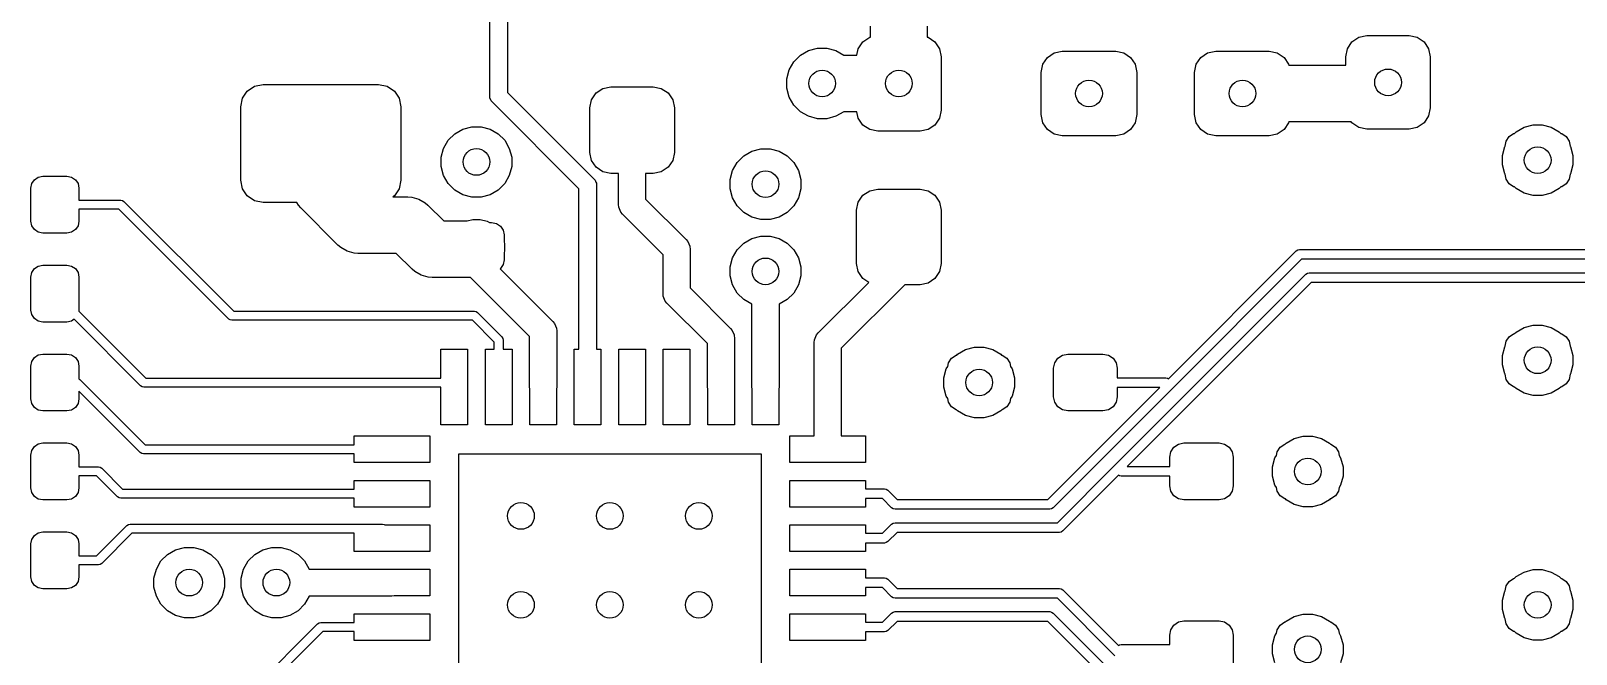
# Model space of a CAD drawing. Extents: x 0.98 to 8.13, y -3.46 to -0.83.
# Drawn here: x 6.063 to 6.747, y -2 to -1.724 of the extents above; entities that cross this region are included whole.
import ezdxf

# ---------------------------------------------------------------- set-up
doc = ezdxf.new("R2010")
doc.units = 0
doc.header["$MEASUREMENT"] = 0
doc.layers.add('BLACK', color=7, linetype='CONTINUOUS')

msp = doc.modelspace()

# ---------------------------------------------------------------- linework, layer by layer
at = {"layer": 'BLACK', "linetype": 'CONTINUOUS'}
for p, q in [((6.26575, -1.75311), (6.26575, -1.53009)), ((6.27362, -1.53009), (6.27362, -1.75148)), ((6.43435, -1.727), (6.43435, -1.72217)), ((6.45935, -1.72217), (6.45935, -1.727)), ((6.42886, -1.73215), (6.43089, -1.72912)), ((6.43089, -1.72912), (6.43392, -1.72709)), ((6.43392, -1.72709), (6.43435, -1.727)), ((6.45935, -1.727), (6.45978, -1.72709)), ((6.45978, -1.72709), (6.46281, -1.72912)), ((6.46281, -1.72912), (6.46484, -1.73215)), ((6.6454, -1.73215), (6.64742, -1.72912)), ((6.64742, -1.72912), (6.65046, -1.72709)), ((6.65046, -1.72709), (6.65404, -1.72638)), ((6.65404, -1.72638), (6.67274, -1.72638)), ((6.67274, -1.72638), (6.67631, -1.72709)), ((6.67631, -1.72709), (6.67935, -1.72912)), ((6.67935, -1.72912), (6.68137, -1.73215)), ((6.4004, -1.73795), (6.40331, -1.73505)), ((6.40331, -1.73505), (6.40687, -1.73299)), ((6.40687, -1.73299), (6.41084, -1.73193)), ((6.41084, -1.73193), (6.41495, -1.73193)), ((6.41495, -1.73193), (6.41892, -1.73299)), ((6.41892, -1.73299), (6.42247, -1.73504)), ((6.42247, -1.73504), (6.42829, -1.73504)), ((6.42829, -1.73504), (6.42886, -1.73215)), ((6.46484, -1.73215), (6.46555, -1.73573)), ((6.46555, -1.73573), (6.46555, -1.75935)), ((6.51055, -1.73904), (6.51258, -1.73601)), ((6.51258, -1.73601), (6.51561, -1.73398)), ((6.51561, -1.73398), (6.51919, -1.73327)), ((6.51919, -1.73327), (6.54281, -1.73327)), ((6.54281, -1.73327), (6.54639, -1.73398)), ((6.54639, -1.73398), (6.54943, -1.73601)), ((6.54943, -1.73601), (6.55145, -1.73904)), ((6.57847, -1.73904), (6.58049, -1.73601)), ((6.58049, -1.73601), (6.58353, -1.73398)), ((6.58353, -1.73398), (6.58711, -1.73327)), ((6.58711, -1.73327), (6.61073, -1.73327)), ((6.61073, -1.73327), (6.61431, -1.73398)), ((6.61431, -1.73398), (6.61734, -1.73601)), ((6.61734, -1.73601), (6.61937, -1.73904)), ((6.64469, -1.73573), (6.6454, -1.73215)), ((6.64469, -1.73947), (6.64469, -1.73573)), ((6.68137, -1.73215), (6.68209, -1.73573)), ((6.68209, -1.73573), (6.68209, -1.75837)), ((6.39728, -1.74548), (6.39834, -1.74151)), ((6.39834, -1.74151), (6.4004, -1.73795)), ((6.50984, -1.74262), (6.51055, -1.73904)), ((6.50984, -1.76132), (6.50984, -1.74262)), ((6.55145, -1.73904), (6.55217, -1.74262)), ((6.55217, -1.74262), (6.55217, -1.76132)), ((6.57776, -1.74262), (6.57847, -1.73904)), ((6.57776, -1.76132), (6.57776, -1.74262)), ((6.61937, -1.73904), (6.61945, -1.73947)), ((6.61945, -1.73947), (6.64469, -1.73947)), ((6.15626, -1.75411), (6.15839, -1.75091)), ((6.15839, -1.75091), (6.16159, -1.74878)), ((6.16159, -1.74878), (6.16535, -1.74803)), ((6.16535, -1.74803), (6.21654, -1.74803)), ((6.21654, -1.74803), (6.2203, -1.74878)), ((6.2203, -1.74878), (6.2235, -1.75091)), ((6.2235, -1.75091), (6.22563, -1.75411)), ((6.31278, -1.75175), (6.31581, -1.74973)), ((6.31581, -1.74973), (6.31939, -1.74902)), ((6.31939, -1.74902), (6.33809, -1.74902)), ((6.33809, -1.74902), (6.34167, -1.74973)), ((6.34167, -1.74973), (6.3447, -1.75175)), ((6.39728, -1.74959), (6.39728, -1.74548)), ((6.39834, -1.75357), (6.39728, -1.74959)), ((6.15551, -1.75787), (6.15626, -1.75411)), ((6.15551, -1.79035), (6.15551, -1.75787)), ((6.22563, -1.75411), (6.22638, -1.75787)), ((6.22638, -1.75787), (6.22638, -1.79035)), ((6.26582, -1.75388), (6.26575, -1.75311)), ((6.26641, -1.7553), (6.26582, -1.75388)), ((6.2669, -1.75589), (6.26641, -1.7553)), ((6.30512, -1.79411), (6.2669, -1.75589)), ((6.27362, -1.75148), (6.31184, -1.7897)), ((6.31004, -1.75837), (6.31075, -1.75479)), ((6.31075, -1.75479), (6.31278, -1.75175)), ((6.3447, -1.75175), (6.34673, -1.75479)), ((6.34673, -1.75479), (6.34744, -1.75837)), ((6.4004, -1.75713), (6.39834, -1.75357)), ((6.40331, -1.76003), (6.4004, -1.75713)), ((6.31004, -1.77805), (6.31004, -1.75837)), ((6.34744, -1.75837), (6.34744, -1.77805)), ((6.40687, -1.76209), (6.40331, -1.76003)), ((6.41084, -1.76315), (6.40687, -1.76209)), ((6.41495, -1.76315), (6.41084, -1.76315)), ((6.41892, -1.76209), (6.41495, -1.76315)), ((6.42247, -1.76004), (6.41892, -1.76209)), ((6.42829, -1.76004), (6.42247, -1.76004)), ((6.42886, -1.76293), (6.42829, -1.76004)), ((6.43089, -1.76596), (6.42886, -1.76293)), ((6.46484, -1.76293), (6.46281, -1.76596)), ((6.46555, -1.75935), (6.46484, -1.76293)), ((6.51055, -1.7649), (6.50984, -1.76132)), ((6.55217, -1.76132), (6.55145, -1.7649)), ((6.57847, -1.7649), (6.57776, -1.76132)), ((6.61945, -1.76447), (6.61937, -1.7649)), ((6.64708, -1.76447), (6.61945, -1.76447)), ((6.64742, -1.76498), (6.64708, -1.76447)), ((6.68137, -1.76194), (6.67935, -1.76498)), ((6.68209, -1.75837), (6.68137, -1.76194)), ((6.24735, -1.7727), (6.25026, -1.76979)), ((6.25026, -1.76979), (6.25382, -1.76773)), ((6.25382, -1.76773), (6.25779, -1.76667)), ((6.25779, -1.76667), (6.2619, -1.76667)), ((6.2619, -1.76667), (6.26587, -1.76773)), ((6.26587, -1.76773), (6.26943, -1.76979)), ((6.26943, -1.76979), (6.27234, -1.7727)), ((6.43392, -1.76799), (6.43089, -1.76596)), ((6.4375, -1.7687), (6.43392, -1.76799)), ((6.4562, -1.7687), (6.4375, -1.7687)), ((6.45978, -1.76799), (6.4562, -1.7687)), ((6.46281, -1.76596), (6.45978, -1.76799)), ((6.51258, -1.76793), (6.51055, -1.7649)), ((6.51561, -1.76996), (6.51258, -1.76793)), ((6.51919, -1.77067), (6.51561, -1.76996)), ((6.54281, -1.77067), (6.51919, -1.77067)), ((6.54639, -1.76996), (6.54281, -1.77067)), ((6.54943, -1.76793), (6.54639, -1.76996)), ((6.55145, -1.7649), (6.54943, -1.76793)), ((6.58049, -1.76793), (6.57847, -1.7649)), ((6.58353, -1.76996), (6.58049, -1.76793)), ((6.58711, -1.77067), (6.58353, -1.76996)), ((6.61073, -1.77067), (6.58711, -1.77067)), ((6.61431, -1.76996), (6.61073, -1.77067)), ((6.61734, -1.76793), (6.61431, -1.76996)), ((6.61937, -1.7649), (6.61734, -1.76793)), ((6.65046, -1.767), (6.64742, -1.76498)), ((6.65404, -1.76772), (6.65046, -1.767)), ((6.67274, -1.76772), (6.65404, -1.76772)), ((6.67631, -1.767), (6.67274, -1.76772)), ((6.67935, -1.76498), (6.67631, -1.767)), ((6.71562, -1.77306), (6.71694, -1.77108)), ((6.71694, -1.77108), (6.71892, -1.76976)), ((6.71892, -1.76976), (6.71938, -1.76967)), ((6.71938, -1.76967), (6.72004, -1.769)), ((6.72004, -1.769), (6.7236, -1.76695)), ((6.7236, -1.76695), (6.72757, -1.76588)), ((6.72757, -1.76588), (6.73168, -1.76588)), ((6.73168, -1.76588), (6.73565, -1.76695)), ((6.73565, -1.76695), (6.73921, -1.769)), ((6.73921, -1.769), (6.73988, -1.76967)), ((6.73988, -1.76967), (6.74033, -1.76976)), ((6.74033, -1.76976), (6.74231, -1.77108)), ((6.74231, -1.77108), (6.74363, -1.77306)), ((6.24423, -1.78023), (6.24529, -1.77626)), ((6.24529, -1.77626), (6.24735, -1.7727)), ((6.27234, -1.7727), (6.27439, -1.77626)), ((6.27439, -1.77626), (6.27546, -1.78023)), ((6.31075, -1.78163), (6.31004, -1.77805)), ((6.34744, -1.77805), (6.34673, -1.78163)), ((6.37821, -1.77963), (6.38177, -1.77758)), ((6.38177, -1.77758), (6.38574, -1.77651)), ((6.38574, -1.77651), (6.38985, -1.77651)), ((6.38985, -1.77651), (6.39382, -1.77758)), ((6.39382, -1.77758), (6.39738, -1.77963)), ((6.71401, -1.77944), (6.71508, -1.77547)), ((6.71508, -1.77547), (6.71518, -1.7753)), ((6.71518, -1.7753), (6.71562, -1.77306)), ((6.74363, -1.77306), (6.74408, -1.7753)), ((6.74408, -1.7753), (6.74418, -1.77547)), ((6.74418, -1.77547), (6.74524, -1.77944)), ((6.24423, -1.78434), (6.24423, -1.78023)), ((6.24529, -1.78831), (6.24423, -1.78434)), ((6.27546, -1.78434), (6.27439, -1.78831)), ((6.27546, -1.78023), (6.27546, -1.78434)), ((6.31278, -1.78466), (6.31075, -1.78163)), ((6.31581, -1.78669), (6.31278, -1.78466)), ((6.3447, -1.78466), (6.34167, -1.78669)), ((6.34673, -1.78163), (6.3447, -1.78466)), ((6.37325, -1.7861), (6.3753, -1.78254)), ((6.3753, -1.78254), (6.37821, -1.77963)), ((6.39738, -1.77963), (6.40029, -1.78254)), ((6.40029, -1.78254), (6.40234, -1.7861)), ((6.71401, -1.78355), (6.71401, -1.77944)), ((6.71508, -1.78752), (6.71401, -1.78355)), ((6.74524, -1.78355), (6.74418, -1.78752)), ((6.74524, -1.77944), (6.74524, -1.78355)), ((6.0626, -1.7939), (6.063, -1.79186)), ((6.063, -1.79186), (6.06416, -1.79014)), ((6.06416, -1.79014), (6.06588, -1.78899)), ((6.06588, -1.78899), (6.06791, -1.78858)), ((6.06791, -1.78858), (6.07854, -1.78858)), ((6.07854, -1.78858), (6.08058, -1.78899)), ((6.08058, -1.78899), (6.0823, -1.79014)), ((6.0823, -1.79014), (6.08345, -1.79186)), ((6.08345, -1.79186), (6.08386, -1.7939)), ((6.15626, -1.79412), (6.15551, -1.79035)), ((6.22638, -1.79035), (6.22563, -1.79412)), ((6.24735, -1.79187), (6.24529, -1.78831)), ((6.25026, -1.79478), (6.24735, -1.79187)), ((6.27234, -1.79187), (6.26943, -1.79478)), ((6.27439, -1.78831), (6.27234, -1.79187)), ((6.31184, -1.7897), (6.31233, -1.79029)), ((6.31233, -1.79029), (6.31272, -1.79123)), ((6.31272, -1.79123), (6.31292, -1.79171)), ((6.31292, -1.79171), (6.31299, -1.79248)), ((6.31939, -1.7874), (6.31581, -1.78669)), ((6.32274, -1.7874), (6.31939, -1.7874)), ((6.32274, -1.80118), (6.32274, -1.7874)), ((6.33809, -1.7874), (6.33474, -1.7874)), ((6.33474, -1.7874), (6.33474, -1.7987)), ((6.34167, -1.78669), (6.33809, -1.7874)), ((6.37218, -1.79007), (6.37325, -1.7861)), ((6.37218, -1.79418), (6.37218, -1.79007)), ((6.40234, -1.7861), (6.40341, -1.79007)), ((6.40341, -1.79007), (6.40341, -1.79418)), ((6.71518, -1.7877), (6.71508, -1.78752)), ((6.71562, -1.78993), (6.71518, -1.7877)), ((6.71694, -1.79191), (6.71562, -1.78993)), ((6.71892, -1.79324), (6.71694, -1.79191)), ((6.74231, -1.79191), (6.74033, -1.79324)), ((6.74363, -1.78993), (6.74231, -1.79191)), ((6.74408, -1.7877), (6.74363, -1.78993)), ((6.74418, -1.78752), (6.74408, -1.7877)), ((6.0626, -1.80846), (6.0626, -1.7939)), ((6.08386, -1.7939), (6.08386, -1.79918)), ((6.15839, -1.79731), (6.15626, -1.79412)), ((6.16159, -1.79945), (6.15839, -1.79731)), ((6.2235, -1.79731), (6.22286, -1.79774)), ((6.22286, -1.79774), (6.22953, -1.79774)), ((6.22563, -1.79412), (6.2235, -1.79731)), ((6.22953, -1.79774), (6.23116, -1.79784)), ((6.23116, -1.79784), (6.23431, -1.79869)), ((6.23431, -1.79869), (6.23714, -1.80032)), ((6.25382, -1.79683), (6.25026, -1.79478)), ((6.25779, -1.7979), (6.25382, -1.79683)), ((6.2619, -1.7979), (6.25779, -1.7979)), ((6.26587, -1.79683), (6.2619, -1.7979)), ((6.26943, -1.79478), (6.26587, -1.79683)), ((6.30512, -1.86516), (6.30512, -1.79411)), ((6.31299, -1.79248), (6.31299, -1.86516)), ((6.33474, -1.7987), (6.35267, -1.81662)), ((6.37325, -1.79815), (6.37218, -1.79418)), ((6.3753, -1.80171), (6.37325, -1.79815)), ((6.40234, -1.79815), (6.40029, -1.80171)), ((6.40341, -1.79418), (6.40234, -1.79815)), ((6.42886, -1.80006), (6.43089, -1.79703)), ((6.43089, -1.79703), (6.43392, -1.795)), ((6.43392, -1.795), (6.4375, -1.79429)), ((6.4375, -1.79429), (6.4562, -1.79429)), ((6.4562, -1.79429), (6.45978, -1.795)), ((6.45978, -1.795), (6.46281, -1.79703)), ((6.46281, -1.79703), (6.46484, -1.80006)), ((6.71938, -1.79333), (6.71892, -1.79324)), ((6.72004, -1.79399), (6.71938, -1.79333)), ((6.7236, -1.79605), (6.72004, -1.79399)), ((6.72757, -1.79711), (6.7236, -1.79605)), ((6.73168, -1.79711), (6.72757, -1.79711)), ((6.73565, -1.79605), (6.73168, -1.79711)), ((6.73921, -1.79399), (6.73565, -1.79605)), ((6.73988, -1.79333), (6.73921, -1.79399)), ((6.74033, -1.79324), (6.73988, -1.79333)), ((6.08386, -1.79918), (6.10236, -1.79918)), ((6.10153, -1.80318), (6.08386, -1.80318)), ((6.08386, -1.80318), (6.08386, -1.80846)), ((6.15016, -1.85181), (6.10153, -1.80318)), ((6.10236, -1.79918), (6.10313, -1.79933)), ((6.10313, -1.79933), (6.10378, -1.79977)), ((6.10378, -1.79977), (6.1524, -1.84839)), ((6.16535, -1.8002), (6.16159, -1.79945)), ((6.18033, -1.8002), (6.16535, -1.8002)), ((6.18103, -1.80141), (6.18033, -1.8002)), ((6.18211, -1.80264), (6.18103, -1.80141)), ((6.19854, -1.81908), (6.18211, -1.80264)), ((6.23714, -1.80032), (6.23837, -1.8014)), ((6.23837, -1.8014), (6.24534, -1.80837)), ((6.32286, -1.80235), (6.32274, -1.80118)), ((6.32375, -1.80451), (6.32286, -1.80235)), ((6.3245, -1.80542), (6.32375, -1.80451)), ((6.34243, -1.82335), (6.3245, -1.80542)), ((6.37821, -1.80462), (6.3753, -1.80171)), ((6.38177, -1.80668), (6.37821, -1.80462)), ((6.39738, -1.80462), (6.39382, -1.80668)), ((6.40029, -1.80171), (6.39738, -1.80462)), ((6.42815, -1.80364), (6.42886, -1.80006)), ((6.42815, -1.82726), (6.42815, -1.80364)), ((6.46484, -1.80006), (6.46555, -1.80364)), ((6.46555, -1.80364), (6.46555, -1.82726)), ((6.063, -1.8105), (6.0626, -1.80846)), ((6.06416, -1.81222), (6.063, -1.8105)), ((6.06588, -1.81337), (6.06416, -1.81222)), ((6.0823, -1.81222), (6.08058, -1.81337)), ((6.08345, -1.8105), (6.0823, -1.81222)), ((6.08386, -1.80846), (6.08345, -1.8105)), ((6.24534, -1.80837), (6.25567, -1.80837)), ((6.25567, -1.80837), (6.25821, -1.80769)), ((6.25821, -1.80769), (6.26147, -1.80769)), ((6.26147, -1.80769), (6.26463, -1.80853)), ((6.26463, -1.80853), (6.26554, -1.80906)), ((6.26554, -1.80906), (6.26654, -1.80906)), ((6.26654, -1.80906), (6.26864, -1.80947)), ((6.26864, -1.80947), (6.27043, -1.81067)), ((6.27043, -1.81067), (6.27163, -1.81246)), ((6.27163, -1.81246), (6.27205, -1.81457)), ((6.38574, -1.80774), (6.38177, -1.80668)), ((6.38985, -1.80774), (6.38574, -1.80774)), ((6.39382, -1.80668), (6.38985, -1.80774)), ((6.06791, -1.81378), (6.06588, -1.81337)), ((6.07854, -1.81378), (6.06791, -1.81378)), ((6.08058, -1.81337), (6.07854, -1.81378)), ((6.19977, -1.82015), (6.19854, -1.81908)), ((6.27205, -1.81457), (6.27205, -1.81774)), ((6.27205, -1.81774), (6.27224, -1.81845)), ((6.27224, -1.81845), (6.27224, -1.82171)), ((6.35267, -1.81662), (6.35341, -1.81753)), ((6.35341, -1.81753), (6.35425, -1.81956)), ((6.3753, -1.82112), (6.37821, -1.81821)), ((6.37821, -1.81821), (6.38177, -1.81616)), ((6.38177, -1.81616), (6.38574, -1.8151)), ((6.38574, -1.8151), (6.38985, -1.8151)), ((6.38985, -1.8151), (6.39382, -1.81616)), ((6.39382, -1.81616), (6.39738, -1.81821)), ((6.39738, -1.81821), (6.40029, -1.82112)), ((6.2026, -1.82178), (6.19977, -1.82015)), ((6.20575, -1.82263), (6.2026, -1.82178)), ((6.20738, -1.82274), (6.20575, -1.82263)), ((6.22435, -1.82274), (6.20738, -1.82274)), ((6.23132, -1.8297), (6.22435, -1.82274)), ((6.27205, -1.82559), (6.27163, -1.8277)), ((6.27224, -1.82171), (6.27205, -1.82241)), ((6.27205, -1.82241), (6.27205, -1.82559)), ((6.34243, -1.84055), (6.34243, -1.82335)), ((6.35425, -1.81956), (6.35431, -1.8197)), ((6.35431, -1.8197), (6.35443, -1.82087)), ((6.35443, -1.82087), (6.35443, -1.83807)), ((6.37218, -1.82865), (6.37325, -1.82468)), ((6.37325, -1.82468), (6.3753, -1.82112)), ((6.40029, -1.82112), (6.40234, -1.82468)), ((6.40234, -1.82468), (6.40341, -1.82865)), ((6.5662, -1.87822), (6.62273, -1.82168)), ((6.62514, -1.82535), (6.56776, -1.88272)), ((6.62273, -1.82168), (6.62343, -1.82122)), ((6.62343, -1.82122), (6.62425, -1.82106)), ((6.62425, -1.82106), (6.78097, -1.82106)), ((6.78186, -1.82535), (6.62514, -1.82535)), ((6.0626, -1.83327), (6.063, -1.83123)), ((6.063, -1.83123), (6.06416, -1.82951)), ((6.06416, -1.82951), (6.06588, -1.82836)), ((6.06588, -1.82836), (6.06791, -1.82795)), ((6.06791, -1.82795), (6.07854, -1.82795)), ((6.07854, -1.82795), (6.08058, -1.82836)), ((6.08058, -1.82836), (6.0823, -1.82951)), ((6.0823, -1.82951), (6.08345, -1.83123)), ((6.08345, -1.83123), (6.08386, -1.83327)), ((6.23255, -1.83078), (6.23132, -1.8297)), ((6.23537, -1.83241), (6.23255, -1.83078)), ((6.23853, -1.83326), (6.23537, -1.83241)), ((6.27043, -1.82949), (6.27033, -1.82956)), ((6.27033, -1.82956), (6.29361, -1.85284)), ((6.27163, -1.8277), (6.27043, -1.82949)), ((6.37218, -1.83276), (6.37218, -1.82865)), ((6.37325, -1.83674), (6.37218, -1.83276)), ((6.40341, -1.83276), (6.40234, -1.83674)), ((6.40341, -1.82865), (6.40341, -1.83276)), ((6.42886, -1.83084), (6.42815, -1.82726)), ((6.43089, -1.83388), (6.42886, -1.83084)), ((6.46484, -1.83084), (6.46281, -1.83388)), ((6.46555, -1.82726), (6.46484, -1.83084)), ((6.54248, -1.91649), (6.62699, -1.83197)), ((6.62699, -1.83197), (6.62769, -1.83151)), ((6.62769, -1.83151), (6.62851, -1.83135)), ((6.62851, -1.83135), (6.78186, -1.83135)), ((6.0626, -1.84783), (6.0626, -1.83327)), ((6.08386, -1.83327), (6.08386, -1.84783)), ((6.24016, -1.83337), (6.23853, -1.83326)), ((6.25716, -1.83337), (6.24016, -1.83337)), ((6.28337, -1.85957), (6.25716, -1.83337)), ((6.35443, -1.83807), (6.37235, -1.85599)), ((6.3753, -1.8403), (6.37325, -1.83674)), ((6.40234, -1.83674), (6.40029, -1.8403)), ((6.41111, -1.85796), (6.43347, -1.8356)), ((6.44943, -1.83661), (6.42135, -1.86469)), ((6.43347, -1.8356), (6.43089, -1.83388)), ((6.4562, -1.83661), (6.44943, -1.83661)), ((6.45978, -1.8359), (6.4562, -1.83661)), ((6.46281, -1.83388), (6.45978, -1.8359)), ((6.6294, -1.83564), (6.54789, -1.91715)), ((6.78097, -1.83564), (6.6294, -1.83564)), ((6.34254, -1.84172), (6.34243, -1.84055)), ((6.34344, -1.84388), (6.34254, -1.84172)), ((6.34418, -1.84479), (6.34344, -1.84388)), ((6.36211, -1.86272), (6.34418, -1.84479)), ((6.37821, -1.8432), (6.3753, -1.8403)), ((6.38177, -1.84526), (6.37821, -1.8432)), ((6.3818, -1.84527), (6.38177, -1.84526)), ((6.3818, -1.88189), (6.3818, -1.84527)), ((6.39382, -1.84526), (6.3938, -1.84527)), ((6.3938, -1.84527), (6.3938, -1.88189)), ((6.39738, -1.8432), (6.39382, -1.84526)), ((6.40029, -1.8403), (6.39738, -1.8432)), ((6.063, -1.84987), (6.0626, -1.84783)), ((6.06416, -1.85159), (6.063, -1.84987)), ((6.06588, -1.85275), (6.06416, -1.85159)), ((6.06791, -1.85315), (6.06588, -1.85275)), ((6.07854, -1.85315), (6.06791, -1.85315)), ((6.08058, -1.85275), (6.07854, -1.85315)), ((6.08179, -1.85194), (6.08058, -1.85275)), ((6.11118, -1.88134), (6.08179, -1.85194)), ((6.08386, -1.84783), (6.08377, -1.84827)), ((6.08377, -1.84827), (6.11343, -1.87792)), ((6.15081, -1.85224), (6.15016, -1.85181)), ((6.15157, -1.85239), (6.15081, -1.85224)), ((6.25809, -1.85239), (6.15157, -1.85239)), ((6.1524, -1.84839), (6.25892, -1.84839)), ((6.26769, -1.86199), (6.25809, -1.85239)), ((6.25892, -1.84839), (6.25969, -1.84855)), ((6.25969, -1.84855), (6.26034, -1.84898)), ((6.26034, -1.84898), (6.2711, -1.85974)), ((6.29361, -1.85284), (6.29436, -1.85375)), ((6.2711, -1.85974), (6.27153, -1.86039)), ((6.27153, -1.86039), (6.27169, -1.86116)), ((6.28337, -1.88189), (6.28337, -1.85957)), ((6.29436, -1.85375), (6.29525, -1.85592)), ((6.29525, -1.85592), (6.29537, -1.85709)), ((6.29537, -1.85709), (6.29537, -1.88189)), ((6.37235, -1.85599), (6.3731, -1.8569)), ((6.3731, -1.8569), (6.37391, -1.85887)), ((6.37391, -1.85887), (6.37399, -1.85907)), ((6.37399, -1.85907), (6.37411, -1.86024)), ((6.37411, -1.86024), (6.37411, -1.88189)), ((6.40947, -1.86103), (6.41037, -1.85887)), ((6.41037, -1.85887), (6.41111, -1.85796)), ((6.71562, -1.86164), (6.71694, -1.85966)), ((6.71694, -1.85966), (6.71892, -1.85834)), ((6.71892, -1.85834), (6.71938, -1.85825)), ((6.71938, -1.85825), (6.72004, -1.85759)), ((6.72004, -1.85759), (6.7236, -1.85553)), ((6.7236, -1.85553), (6.72757, -1.85447)), ((6.72757, -1.85447), (6.73168, -1.85447)), ((6.73168, -1.85447), (6.73565, -1.85553)), ((6.73565, -1.85553), (6.73921, -1.85759)), ((6.73921, -1.85759), (6.73988, -1.85825)), ((6.73988, -1.85825), (6.74033, -1.85834)), ((6.74033, -1.85834), (6.74231, -1.85966)), ((6.74231, -1.85966), (6.74363, -1.86164)), ((6.06588, -1.86773), (6.06791, -1.86732)), ((6.06791, -1.86732), (6.07854, -1.86732)), ((6.07854, -1.86732), (6.08058, -1.86773)), ((6.24409, -1.87792), (6.24409, -1.86516)), ((6.24409, -1.86516), (6.25591, -1.86516)), ((6.25591, -1.86516), (6.25591, -1.89862)), ((6.26378, -1.89862), (6.26378, -1.86516)), ((6.26378, -1.86516), (6.26769, -1.86516)), ((6.26769, -1.86516), (6.26769, -1.86199)), ((6.27169, -1.86116), (6.27169, -1.86516)), ((6.27169, -1.86516), (6.27559, -1.86516)), ((6.27559, -1.86516), (6.27559, -1.89862)), ((6.30315, -1.89862), (6.30315, -1.86516)), ((6.30315, -1.86516), (6.30512, -1.86516)), ((6.31299, -1.86516), (6.31496, -1.86516)), ((6.31496, -1.86516), (6.31496, -1.89862)), ((6.32283, -1.89862), (6.32283, -1.86516)), ((6.32283, -1.86516), (6.33465, -1.86516)), ((6.33465, -1.86516), (6.33465, -1.89862)), ((6.34252, -1.89862), (6.34252, -1.86516)), ((6.34252, -1.86516), (6.35433, -1.86516)), ((6.35433, -1.86516), (6.35433, -1.89862)), ((6.36211, -1.88189), (6.36211, -1.86272)), ((6.40935, -1.8622), (6.40947, -1.86103)), ((6.40935, -1.90354), (6.40935, -1.8622)), ((6.42135, -1.86469), (6.42135, -1.90354)), ((6.4728, -1.86743), (6.47636, -1.86537)), ((6.47636, -1.86537), (6.48033, -1.86431)), ((6.48033, -1.86431), (6.48444, -1.86431)), ((6.48444, -1.86431), (6.48841, -1.86537)), ((6.48841, -1.86537), (6.49197, -1.86743)), ((6.51924, -1.8678), (6.52165, -1.86732)), ((6.52165, -1.86732), (6.5372, -1.86732)), ((6.5372, -1.86732), (6.53962, -1.8678)), ((6.71401, -1.86802), (6.71508, -1.86405)), ((6.71508, -1.86405), (6.71518, -1.86388)), ((6.71518, -1.86388), (6.71562, -1.86164)), ((6.74363, -1.86164), (6.74408, -1.86388)), ((6.74408, -1.86388), (6.74418, -1.86405)), ((6.74418, -1.86405), (6.74524, -1.86802)), ((6.0626, -1.87264), (6.063, -1.8706)), ((6.0626, -1.8872), (6.0626, -1.87264)), ((6.063, -1.8706), (6.06416, -1.86888)), ((6.06416, -1.86888), (6.06588, -1.86773)), ((6.08058, -1.86773), (6.0823, -1.86888)), ((6.0823, -1.86888), (6.08345, -1.8706)), ((6.08345, -1.8706), (6.08386, -1.87264)), ((6.08386, -1.87264), (6.08386, -1.87822)), ((6.46677, -1.87787), (6.46783, -1.87389)), ((6.46783, -1.87389), (6.46847, -1.87278)), ((6.46847, -1.87278), (6.46879, -1.87121)), ((6.46879, -1.87121), (6.47015, -1.86917)), ((6.47015, -1.86917), (6.4722, -1.8678)), ((6.4722, -1.8678), (6.47248, -1.86775)), ((6.47248, -1.86775), (6.4728, -1.86743)), ((6.49197, -1.86743), (6.49229, -1.86775)), ((6.49229, -1.86775), (6.49257, -1.8678)), ((6.49257, -1.8678), (6.49461, -1.86917)), ((6.49461, -1.86917), (6.49598, -1.87121)), ((6.49598, -1.87121), (6.49629, -1.87278)), ((6.49629, -1.87278), (6.49693, -1.87389)), ((6.49693, -1.87389), (6.498, -1.87787)), ((6.51535, -1.87362), (6.51583, -1.87121)), ((6.51535, -1.88622), (6.51535, -1.87362)), ((6.51583, -1.87121), (6.5172, -1.86917)), ((6.5172, -1.86917), (6.51924, -1.8678)), ((6.53962, -1.8678), (6.54166, -1.86917)), ((6.54166, -1.86917), (6.54302, -1.87121)), ((6.54302, -1.87121), (6.5435, -1.87362)), ((6.5435, -1.87362), (6.5435, -1.87778)), ((6.71401, -1.87213), (6.71401, -1.86802)), ((6.71508, -1.87611), (6.71401, -1.87213)), ((6.74524, -1.87213), (6.74418, -1.87611)), ((6.74524, -1.86802), (6.74524, -1.87213)), ((6.08386, -1.87822), (6.08429, -1.87851)), ((6.08429, -1.87851), (6.11323, -1.90745)), ((6.11343, -1.87792), (6.24409, -1.87792)), ((6.46677, -1.88198), (6.46677, -1.87787)), ((6.498, -1.87787), (6.498, -1.88198)), ((6.5435, -1.87778), (6.56496, -1.87778)), ((6.56496, -1.87778), (6.56578, -1.87794)), ((6.56578, -1.87794), (6.5662, -1.87822)), ((6.71518, -1.87628), (6.71508, -1.87611)), ((6.71562, -1.87852), (6.71518, -1.87628)), ((6.71694, -1.8805), (6.71562, -1.87852)), ((6.71892, -1.88182), (6.71694, -1.8805)), ((6.74231, -1.8805), (6.74033, -1.88182)), ((6.74363, -1.87852), (6.74231, -1.8805)), ((6.74408, -1.87628), (6.74363, -1.87852)), ((6.74418, -1.87611), (6.74408, -1.87628)), ((6.063, -1.88924), (6.0626, -1.8872)), ((6.08386, -1.8872), (6.08345, -1.88924)), ((6.11099, -1.91086), (6.08386, -1.88373)), ((6.08386, -1.88373), (6.08386, -1.8872)), ((6.11183, -1.88177), (6.11118, -1.88134)), ((6.1126, -1.88192), (6.11183, -1.88177)), ((6.24409, -1.88192), (6.1126, -1.88192)), ((6.24409, -1.89862), (6.24409, -1.88192)), ((6.28346, -1.88285), (6.28337, -1.88189)), ((6.28346, -1.89862), (6.28346, -1.88285)), ((6.29537, -1.88189), (6.29528, -1.88285)), ((6.29528, -1.88285), (6.29528, -1.89862)), ((6.3622, -1.88285), (6.36211, -1.88189)), ((6.3622, -1.89862), (6.3622, -1.88285)), ((6.37411, -1.88189), (6.37402, -1.88285)), ((6.37402, -1.88285), (6.37402, -1.89862)), ((6.38189, -1.88285), (6.3818, -1.88189)), ((6.38189, -1.89862), (6.38189, -1.88285)), ((6.3938, -1.88189), (6.3937, -1.88285)), ((6.3937, -1.88285), (6.3937, -1.89862)), ((6.46783, -1.88595), (6.46677, -1.88198)), ((6.46847, -1.88706), (6.46783, -1.88595)), ((6.46879, -1.88863), (6.46847, -1.88706)), ((6.49629, -1.88706), (6.49598, -1.88863)), ((6.49693, -1.88595), (6.49629, -1.88706)), ((6.498, -1.88198), (6.49693, -1.88595)), ((6.51273, -1.93169), (6.56235, -1.88207)), ((6.56776, -1.88272), (6.51513, -1.93535)), ((6.51583, -1.88863), (6.51535, -1.88622)), ((6.5435, -1.88622), (6.54302, -1.88863)), ((6.56235, -1.88207), (6.5435, -1.88207)), ((6.5435, -1.88207), (6.5435, -1.88622)), ((6.71938, -1.88191), (6.71892, -1.88182)), ((6.72004, -1.88257), (6.71938, -1.88191)), ((6.7236, -1.88463), (6.72004, -1.88257)), ((6.72757, -1.88569), (6.7236, -1.88463)), ((6.73168, -1.88569), (6.72757, -1.88569)), ((6.73565, -1.88463), (6.73168, -1.88569)), ((6.73921, -1.88257), (6.73565, -1.88463)), ((6.73988, -1.88191), (6.73921, -1.88257)), ((6.74033, -1.88182), (6.73988, -1.88191)), ((6.06416, -1.89096), (6.063, -1.88924)), ((6.06588, -1.89212), (6.06416, -1.89096)), ((6.06791, -1.89252), (6.06588, -1.89212)), ((6.07854, -1.89252), (6.06791, -1.89252)), ((6.08058, -1.89212), (6.07854, -1.89252)), ((6.0823, -1.89096), (6.08058, -1.89212)), ((6.08345, -1.88924), (6.0823, -1.89096)), ((6.47015, -1.89067), (6.46879, -1.88863)), ((6.4722, -1.89204), (6.47015, -1.89067)), ((6.47248, -1.8921), (6.4722, -1.89204)), ((6.4728, -1.89241), (6.47248, -1.8921)), ((6.47636, -1.89447), (6.4728, -1.89241)), ((6.48033, -1.89553), (6.47636, -1.89447)), ((6.48841, -1.89447), (6.48444, -1.89553)), ((6.49197, -1.89241), (6.48841, -1.89447)), ((6.49229, -1.8921), (6.49197, -1.89241)), ((6.49257, -1.89204), (6.49229, -1.8921)), ((6.49461, -1.89067), (6.49257, -1.89204)), ((6.49598, -1.88863), (6.49461, -1.89067)), ((6.5172, -1.89067), (6.51583, -1.88863)), ((6.51924, -1.89204), (6.5172, -1.89067)), ((6.52165, -1.89252), (6.51924, -1.89204)), ((6.5372, -1.89252), (6.52165, -1.89252)), ((6.53962, -1.89204), (6.5372, -1.89252)), ((6.54166, -1.89067), (6.53962, -1.89204)), ((6.54302, -1.88863), (6.54166, -1.89067)), ((6.25591, -1.89862), (6.24409, -1.89862)), ((6.27559, -1.89862), (6.26378, -1.89862)), ((6.29528, -1.89862), (6.28346, -1.89862)), ((6.31496, -1.89862), (6.30315, -1.89862)), ((6.33465, -1.89862), (6.32283, -1.89862)), ((6.35433, -1.89862), (6.34252, -1.89862)), ((6.37402, -1.89862), (6.3622, -1.89862)), ((6.3937, -1.89862), (6.38189, -1.89862)), ((6.48444, -1.89553), (6.48033, -1.89553)), ((6.063, -1.90997), (6.06416, -1.90825)), ((6.06416, -1.90825), (6.06588, -1.9071)), ((6.06588, -1.9071), (6.06791, -1.90669)), ((6.06791, -1.90669), (6.07854, -1.90669)), ((6.07854, -1.90669), (6.08058, -1.9071)), ((6.08058, -1.9071), (6.0823, -1.90825)), ((6.0823, -1.90825), (6.08345, -1.90997)), ((6.11323, -1.90745), (6.20571, -1.90745)), ((6.20571, -1.90745), (6.20571, -1.90354)), ((6.20571, -1.90354), (6.23917, -1.90354)), ((6.23917, -1.90354), (6.23917, -1.91535)), ((6.39862, -1.91535), (6.39862, -1.90354)), ((6.39862, -1.90354), (6.40935, -1.90354)), ((6.42135, -1.90354), (6.43209, -1.90354)), ((6.43209, -1.90354), (6.43209, -1.91535)), ((6.56858, -1.90854), (6.57062, -1.90717)), ((6.57062, -1.90717), (6.57303, -1.90669)), ((6.57303, -1.90669), (6.58858, -1.90669)), ((6.58858, -1.90669), (6.59099, -1.90717)), ((6.59099, -1.90717), (6.59304, -1.90854)), ((6.61562, -1.90854), (6.61767, -1.90717)), ((6.61767, -1.90717), (6.61795, -1.90712)), ((6.61795, -1.90712), (6.61827, -1.9068)), ((6.61827, -1.9068), (6.62183, -1.90474)), ((6.62183, -1.90474), (6.6258, -1.90368)), ((6.6258, -1.90368), (6.62991, -1.90368)), ((6.62991, -1.90368), (6.63388, -1.90474)), ((6.63388, -1.90474), (6.63744, -1.9068)), ((6.63744, -1.9068), (6.63776, -1.90712)), ((6.63776, -1.90712), (6.63804, -1.90717)), ((6.63804, -1.90717), (6.64008, -1.90854)), ((6.0626, -1.91201), (6.063, -1.90997)), ((6.0626, -1.92657), (6.0626, -1.91201)), ((6.08345, -1.90997), (6.08386, -1.91201)), ((6.08386, -1.91201), (6.08386, -1.91729)), ((6.11164, -1.9113), (6.11099, -1.91086)), ((6.1124, -1.91145), (6.11164, -1.9113)), ((6.11164, -1.9113), (6.11164, -1.9113)), ((6.20571, -1.91145), (6.1124, -1.91145)), ((6.20571, -1.91535), (6.20571, -1.91145)), ((6.25197, -2.04528), (6.25197, -1.91142)), ((6.25197, -1.91142), (6.38583, -1.91142)), ((6.38583, -1.91142), (6.38583, -2.04528)), ((6.56673, -1.91299), (6.56721, -1.91058)), ((6.56673, -1.91715), (6.56673, -1.91299)), ((6.56721, -1.91058), (6.56858, -1.90854)), ((6.59304, -1.90854), (6.5944, -1.91058)), ((6.5944, -1.91058), (6.59488, -1.91299)), ((6.59488, -1.91299), (6.59488, -1.92559)), ((6.61224, -1.91724), (6.61331, -1.91326)), ((6.61331, -1.91326), (6.61395, -1.91215)), ((6.61395, -1.91215), (6.61426, -1.91058)), ((6.61426, -1.91058), (6.61562, -1.90854)), ((6.64008, -1.90854), (6.64145, -1.91058)), ((6.64145, -1.91058), (6.64176, -1.91215)), ((6.64176, -1.91215), (6.6424, -1.91326)), ((6.6424, -1.91326), (6.64347, -1.91724)), ((6.08386, -1.91729), (6.09252, -1.91729)), ((6.09169, -1.92129), (6.08386, -1.92129)), ((6.08386, -1.92129), (6.08386, -1.92657)), ((6.10095, -1.93055), (6.09169, -1.92129)), ((6.09252, -1.91729), (6.09329, -1.91744)), ((6.09329, -1.91744), (6.09393, -1.91788)), ((6.09393, -1.91788), (6.10319, -1.92713)), ((6.23917, -1.91535), (6.20571, -1.91535)), ((6.43209, -1.91535), (6.39862, -1.91535)), ((6.51699, -1.94198), (6.54248, -1.91649)), ((6.54404, -1.921), (6.5194, -1.94564)), ((6.54445, -1.92127), (6.54404, -1.921)), ((6.54528, -1.92144), (6.54445, -1.92127)), ((6.56673, -1.92144), (6.54528, -1.92144)), ((6.54789, -1.91715), (6.56673, -1.91715)), ((6.56673, -1.92559), (6.56673, -1.92144)), ((6.61224, -1.92135), (6.61224, -1.91724)), ((6.61331, -1.92532), (6.61224, -1.92135)), ((6.64347, -1.92135), (6.6424, -1.92532)), ((6.64347, -1.91724), (6.64347, -1.92135)), ((6.063, -1.92861), (6.0626, -1.92657)), ((6.06416, -1.93033), (6.063, -1.92861)), ((6.08345, -1.92861), (6.0823, -1.93033)), ((6.08386, -1.92657), (6.08345, -1.92861)), ((6.10319, -1.92713), (6.20571, -1.92713)), ((6.20571, -1.92713), (6.20571, -1.92323)), ((6.20571, -1.92323), (6.23917, -1.92323)), ((6.23917, -1.92323), (6.23917, -1.93504)), ((6.39862, -1.93504), (6.39862, -1.92323)), ((6.39862, -1.92323), (6.43209, -1.92323)), ((6.43209, -1.92323), (6.43209, -1.92699)), ((6.43209, -1.92699), (6.44045, -1.92699)), ((6.44045, -1.92699), (6.44127, -1.92715)), ((6.44127, -1.92715), (6.44197, -1.92762)), ((6.44197, -1.92762), (6.44604, -1.93169)), ((6.56721, -1.928), (6.56673, -1.92559)), ((6.56858, -1.93004), (6.56721, -1.928)), ((6.5944, -1.928), (6.59304, -1.93004)), ((6.59488, -1.92559), (6.5944, -1.928)), ((6.61395, -1.92643), (6.61331, -1.92532)), ((6.61426, -1.928), (6.61395, -1.92643)), ((6.61562, -1.93004), (6.61426, -1.928)), ((6.64145, -1.928), (6.64008, -1.93004)), ((6.64176, -1.92643), (6.64145, -1.928)), ((6.6424, -1.92532), (6.64176, -1.92643)), ((6.06588, -1.93149), (6.06416, -1.93033)), ((6.06791, -1.93189), (6.06588, -1.93149)), ((6.07854, -1.93189), (6.06791, -1.93189)), ((6.08058, -1.93149), (6.07854, -1.93189)), ((6.0823, -1.93033), (6.08058, -1.93149)), ((6.1016, -1.93098), (6.10095, -1.93055)), ((6.10236, -1.93113), (6.1016, -1.93098)), ((6.1016, -1.93098), (6.1016, -1.93098)), ((6.20571, -1.93113), (6.10236, -1.93113)), ((6.20571, -1.93504), (6.20571, -1.93113)), ((6.23917, -1.93504), (6.20571, -1.93504)), ((6.43209, -1.93504), (6.39862, -1.93504)), ((6.43956, -1.93128), (6.43209, -1.93128)), ((6.43209, -1.93128), (6.43209, -1.93504)), ((6.44363, -1.93535), (6.43956, -1.93128)), ((6.44433, -1.93581), (6.44363, -1.93535)), ((6.44515, -1.93598), (6.44433, -1.93581)), ((6.44604, -1.93169), (6.51273, -1.93169)), ((6.51444, -1.93581), (6.51362, -1.93598)), ((6.51513, -1.93535), (6.51444, -1.93581)), ((6.57062, -1.93141), (6.56858, -1.93004)), ((6.57303, -1.93189), (6.57062, -1.93141)), ((6.58858, -1.93189), (6.57303, -1.93189)), ((6.59099, -1.93141), (6.58858, -1.93189)), ((6.59304, -1.93004), (6.59099, -1.93141)), ((6.61767, -1.93141), (6.61562, -1.93004)), ((6.61795, -1.93147), (6.61767, -1.93141)), ((6.61827, -1.93179), (6.61795, -1.93147)), ((6.62183, -1.93384), (6.61827, -1.93179)), ((6.6258, -1.9349), (6.62183, -1.93384)), ((6.62991, -1.9349), (6.6258, -1.9349)), ((6.63388, -1.93384), (6.62991, -1.9349)), ((6.63744, -1.93179), (6.63388, -1.93384)), ((6.63776, -1.93147), (6.63744, -1.93179)), ((6.63804, -1.93141), (6.63776, -1.93147)), ((6.64008, -1.93004), (6.63804, -1.93141)), ((6.43956, -1.94667), (6.44363, -1.9426)), ((6.44363, -1.9426), (6.44433, -1.94214)), ((6.44433, -1.94214), (6.44515, -1.94198)), ((6.51362, -1.93598), (6.44515, -1.93598)), ((6.44515, -1.94198), (6.51699, -1.94198)), ((6.0626, -1.95138), (6.063, -1.94934)), ((6.063, -1.94934), (6.06416, -1.94762)), ((6.06416, -1.94762), (6.06588, -1.94647)), ((6.06588, -1.94647), (6.06791, -1.94606)), ((6.06791, -1.94606), (6.07854, -1.94606)), ((6.07854, -1.94606), (6.08058, -1.94647)), ((6.08058, -1.94647), (6.0823, -1.94762)), ((6.0823, -1.94762), (6.08345, -1.94934)), ((6.08345, -1.94934), (6.08386, -1.95138)), ((6.09169, -1.95666), (6.1051, -1.94325)), ((6.10734, -1.94667), (6.09393, -1.96008)), ((6.1051, -1.94325), (6.10575, -1.94282)), ((6.10575, -1.94282), (6.10651, -1.94267)), ((6.10575, -1.94282), (6.10575, -1.94282)), ((6.10651, -1.94267), (6.21829, -1.94267)), ((6.20571, -1.94667), (6.10734, -1.94667)), ((6.20571, -1.95472), (6.20571, -1.94667)), ((6.21829, -1.94267), (6.21906, -1.94282)), ((6.21906, -1.94282), (6.21919, -1.94291)), ((6.21919, -1.94291), (6.23917, -1.94291)), ((6.23917, -1.94291), (6.23917, -1.95472)), ((6.39862, -1.95472), (6.39862, -1.94291)), ((6.39862, -1.94291), (6.43209, -1.94291)), ((6.43209, -1.94291), (6.43209, -1.94667)), ((6.43209, -1.94667), (6.43956, -1.94667)), ((6.44604, -1.94627), (6.44197, -1.95034)), ((6.51788, -1.94627), (6.44604, -1.94627)), ((6.5187, -1.9461), (6.51788, -1.94627)), ((6.5194, -1.94564), (6.5187, -1.9461)), ((6.0626, -1.96594), (6.0626, -1.95138)), ((6.08386, -1.95138), (6.08386, -1.95666)), ((6.12018, -1.95892), (6.12309, -1.95601)), ((6.12309, -1.95601), (6.12665, -1.95395)), ((6.12665, -1.95395), (6.13062, -1.95289)), ((6.13062, -1.95289), (6.13473, -1.95289)), ((6.13473, -1.95289), (6.1387, -1.95395)), ((6.1387, -1.95395), (6.14226, -1.95601)), ((6.14226, -1.95601), (6.14517, -1.95892)), ((6.15877, -1.95892), (6.16167, -1.95601)), ((6.16167, -1.95601), (6.16523, -1.95395)), ((6.16523, -1.95395), (6.1692, -1.95289)), ((6.1692, -1.95289), (6.17332, -1.95289)), ((6.17332, -1.95289), (6.17729, -1.95395)), ((6.17729, -1.95395), (6.18085, -1.95601)), ((6.18085, -1.95601), (6.18375, -1.95892)), ((6.23917, -1.95472), (6.20571, -1.95472)), ((6.43209, -1.95472), (6.39862, -1.95472)), ((6.44045, -1.95096), (6.43209, -1.95096)), ((6.43209, -1.95096), (6.43209, -1.95472)), ((6.44127, -1.9508), (6.44045, -1.95096)), ((6.44197, -1.95034), (6.44127, -1.9508)), ((6.08386, -1.95666), (6.09169, -1.95666)), ((6.09252, -1.96066), (6.08386, -1.96066)), ((6.08386, -1.96066), (6.08386, -1.96594)), ((6.09329, -1.96051), (6.09252, -1.96066)), ((6.09393, -1.96008), (6.09329, -1.96051)), ((6.11706, -1.96645), (6.11813, -1.96248)), ((6.11813, -1.96248), (6.12018, -1.95892)), ((6.14517, -1.95892), (6.14723, -1.96248)), ((6.14723, -1.96248), (6.14829, -1.96645)), ((6.15565, -1.96645), (6.15671, -1.96248)), ((6.15671, -1.96248), (6.15877, -1.95892)), ((6.18375, -1.95892), (6.18581, -1.96248)), ((6.18581, -1.96248), (6.18582, -1.9625)), ((6.18582, -1.9625), (6.22244, -1.9625)), ((6.22244, -1.9625), (6.2234, -1.9626)), ((6.2234, -1.9626), (6.23917, -1.9626)), ((6.23917, -1.9626), (6.23917, -1.97441)), ((6.39862, -1.97441), (6.39862, -1.9626)), ((6.39862, -1.9626), (6.43209, -1.9626)), ((6.43209, -1.9626), (6.43209, -1.96636)), ((6.7236, -1.9638), (6.72757, -1.96273)), ((6.72757, -1.96273), (6.73168, -1.96273)), ((6.73168, -1.96273), (6.73565, -1.9638)), ((6.063, -1.96798), (6.0626, -1.96594)), ((6.06416, -1.9697), (6.063, -1.96798)), ((6.06588, -1.97086), (6.06416, -1.9697)), ((6.0823, -1.9697), (6.08058, -1.97086)), ((6.08345, -1.96798), (6.0823, -1.9697)), ((6.08386, -1.96594), (6.08345, -1.96798)), ((6.11706, -1.97056), (6.11706, -1.96645)), ((6.14829, -1.96645), (6.14829, -1.97056)), ((6.15565, -1.97056), (6.15565, -1.96645)), ((6.43209, -1.96636), (6.44045, -1.96636)), ((6.44045, -1.96636), (6.44127, -1.96652)), ((6.44127, -1.96652), (6.44197, -1.96699)), ((6.44197, -1.96699), (6.44604, -1.97106)), ((6.71518, -1.97215), (6.71562, -1.96991)), ((6.71562, -1.96991), (6.71694, -1.96793)), ((6.71694, -1.96793), (6.71892, -1.96661)), ((6.71892, -1.96661), (6.71938, -1.96652)), ((6.71938, -1.96652), (6.72004, -1.96585)), ((6.72004, -1.96585), (6.7236, -1.9638)), ((6.73565, -1.9638), (6.73921, -1.96585)), ((6.73921, -1.96585), (6.73988, -1.96652)), ((6.73988, -1.96652), (6.74033, -1.96661)), ((6.74033, -1.96661), (6.74231, -1.96793)), ((6.74231, -1.96793), (6.74363, -1.96991)), ((6.74363, -1.96991), (6.74408, -1.97215)), ((6.06791, -1.97126), (6.06588, -1.97086)), ((6.07854, -1.97126), (6.06791, -1.97126)), ((6.08058, -1.97086), (6.07854, -1.97126)), ((6.11813, -1.97453), (6.11706, -1.97056)), ((6.12018, -1.97809), (6.11813, -1.97453)), ((6.14723, -1.97453), (6.14517, -1.97809)), ((6.14829, -1.97056), (6.14723, -1.97453)), ((6.15671, -1.97453), (6.15565, -1.97056)), ((6.15877, -1.97809), (6.15671, -1.97453)), ((6.18581, -1.97453), (6.18375, -1.97809)), ((6.18582, -1.9745), (6.18581, -1.97453)), ((6.22244, -1.9745), (6.18582, -1.9745)), ((6.2234, -1.97441), (6.22244, -1.9745)), ((6.23917, -1.97441), (6.2234, -1.97441)), ((6.43209, -1.97441), (6.39862, -1.97441)), ((6.43956, -1.97065), (6.43209, -1.97065)), ((6.43209, -1.97065), (6.43209, -1.97441)), ((6.44363, -1.97472), (6.43956, -1.97065)), ((6.44433, -1.97518), (6.44363, -1.97472)), ((6.44515, -1.97535), (6.44433, -1.97518)), ((6.51699, -1.97535), (6.44515, -1.97535)), ((6.44604, -1.97106), (6.51788, -1.97106)), ((6.54248, -2.00083), (6.51699, -1.97535)), ((6.51788, -1.97106), (6.5187, -1.97122)), ((6.5187, -1.97122), (6.5194, -1.97168)), ((6.5194, -1.97168), (6.54404, -1.99633)), ((6.71401, -1.97629), (6.71508, -1.97232)), ((6.71401, -1.9804), (6.71401, -1.97629)), ((6.71508, -1.97232), (6.71518, -1.97215)), ((6.74408, -1.97215), (6.74418, -1.97232)), ((6.74418, -1.97232), (6.74524, -1.97629)), ((6.74524, -1.97629), (6.74524, -1.9804)), ((6.12309, -1.981), (6.12018, -1.97809)), ((6.12665, -1.98305), (6.12309, -1.981)), ((6.13062, -1.98412), (6.12665, -1.98305)), ((6.1387, -1.98305), (6.13473, -1.98412)), ((6.14226, -1.981), (6.1387, -1.98305)), ((6.14517, -1.97809), (6.14226, -1.981)), ((6.16167, -1.981), (6.15877, -1.97809)), ((6.16523, -1.98305), (6.16167, -1.981)), ((6.1692, -1.98412), (6.16523, -1.98305)), ((6.17729, -1.98305), (6.17332, -1.98412)), ((6.18085, -1.981), (6.17729, -1.98305)), ((6.18375, -1.97809), (6.18085, -1.981)), ((6.20571, -1.98619), (6.20571, -1.98228)), ((6.20571, -1.98228), (6.23917, -1.98228)), ((6.23917, -1.98228), (6.23917, -1.99409)), ((6.39862, -1.99409), (6.39862, -1.98228)), ((6.39862, -1.98228), (6.43209, -1.98228)), ((6.43209, -1.98228), (6.43209, -1.98604)), ((6.43956, -1.98604), (6.44363, -1.98197)), ((6.44363, -1.98197), (6.44433, -1.98151)), ((6.44433, -1.98151), (6.44515, -1.98135)), ((6.44515, -1.98135), (6.51362, -1.98135)), ((6.51362, -1.98135), (6.51444, -1.98151)), ((6.51444, -1.98151), (6.51513, -1.98197)), ((6.51513, -1.98197), (6.59729, -2.06413)), ((6.61827, -1.98554), (6.62183, -1.98348)), ((6.62183, -1.98348), (6.6258, -1.98242)), ((6.6258, -1.98242), (6.62991, -1.98242)), ((6.62991, -1.98242), (6.63388, -1.98348)), ((6.63388, -1.98348), (6.63744, -1.98554)), ((6.71508, -1.98437), (6.71401, -1.9804)), ((6.74524, -1.9804), (6.74418, -1.98437)), ((6.13473, -1.98412), (6.13062, -1.98412)), ((6.16059, -2.01572), (6.18953, -1.98677)), ((6.19177, -1.99019), (6.16283, -2.01913)), ((6.17332, -1.98412), (6.1692, -1.98412)), ((6.18953, -1.98677), (6.19018, -1.98634)), ((6.19018, -1.98634), (6.19094, -1.98619)), ((6.19018, -1.98634), (6.19018, -1.98634)), ((6.19094, -1.98619), (6.20571, -1.98619)), ((6.20571, -1.99019), (6.19177, -1.99019)), ((6.20571, -1.99409), (6.20571, -1.99019)), ((6.43209, -1.98604), (6.43956, -1.98604)), ((6.44045, -1.99033), (6.43209, -1.99033)), ((6.43209, -1.99033), (6.43209, -1.99409)), ((6.44127, -1.99017), (6.44045, -1.99033)), ((6.44197, -1.98971), (6.44127, -1.99017)), ((6.44604, -1.98564), (6.44197, -1.98971)), ((6.51273, -1.98564), (6.44604, -1.98564)), ((6.59188, -2.06478), (6.51273, -1.98564)), ((6.56673, -1.99173), (6.56721, -1.98932)), ((6.56721, -1.98932), (6.56858, -1.98728)), ((6.56858, -1.98728), (6.57062, -1.98591)), ((6.57062, -1.98591), (6.57303, -1.98543)), ((6.57303, -1.98543), (6.58858, -1.98543)), ((6.58858, -1.98543), (6.59099, -1.98591)), ((6.59099, -1.98591), (6.59304, -1.98728)), ((6.59304, -1.98728), (6.5944, -1.98932)), ((6.5944, -1.98932), (6.59488, -1.99173)), ((6.61395, -1.99089), (6.61426, -1.98932)), ((6.61426, -1.98932), (6.61562, -1.98728)), ((6.61562, -1.98728), (6.61767, -1.98591)), ((6.61767, -1.98591), (6.61795, -1.98586)), ((6.61795, -1.98586), (6.61827, -1.98554)), ((6.63744, -1.98554), (6.63776, -1.98586)), ((6.63776, -1.98586), (6.63804, -1.98591)), ((6.63804, -1.98591), (6.64008, -1.98728)), ((6.64008, -1.98728), (6.64145, -1.98932)), ((6.64145, -1.98932), (6.64176, -1.99089)), ((6.71518, -1.98455), (6.71508, -1.98437)), ((6.71562, -1.98678), (6.71518, -1.98455)), ((6.71694, -1.98876), (6.71562, -1.98678)), ((6.71892, -1.99009), (6.71694, -1.98876)), ((6.71938, -1.99018), (6.71892, -1.99009)), ((6.72004, -1.99084), (6.71938, -1.99018)), ((6.73988, -1.99018), (6.73921, -1.99084)), ((6.74033, -1.99009), (6.73988, -1.99018)), ((6.74231, -1.98876), (6.74033, -1.99009)), ((6.74363, -1.98678), (6.74231, -1.98876)), ((6.74408, -1.98455), (6.74363, -1.98678)), ((6.74418, -1.98437), (6.74408, -1.98455)), ((6.23917, -1.99409), (6.20571, -1.99409)), ((6.43209, -1.99409), (6.39862, -1.99409)), ((6.54404, -1.99633), (6.54445, -1.99605)), ((6.54445, -1.99605), (6.54528, -1.99589)), ((6.54528, -1.99589), (6.56673, -1.99589)), ((6.56673, -1.99589), (6.56673, -1.99173)), ((6.59488, -1.99173), (6.59488, -2.00433)), ((6.61224, -1.99598), (6.61331, -1.99201)), ((6.61224, -2.00009), (6.61224, -1.99598)), ((6.61331, -1.99201), (6.61395, -1.99089)), ((6.64176, -1.99089), (6.6424, -1.99201)), ((6.6424, -1.99201), (6.64347, -1.99598)), ((6.64347, -1.99598), (6.64347, -2.00009)), ((6.7236, -1.9929), (6.72004, -1.99084)), ((6.72757, -1.99396), (6.7236, -1.9929)), ((6.73168, -1.99396), (6.72757, -1.99396)), ((6.73565, -1.9929), (6.73168, -1.99396)), ((6.73921, -1.99084), (6.73565, -1.9929)), ((6.61331, -2.00406), (6.61224, -2.00009)), ((6.64347, -2.00009), (6.6424, -2.00406))]:
    msp.add_line(p, q, dxfattribs=at)
at = {"layer": 'BLACK'}
for centre in [(6.41289, -1.74754), (6.44685, -1.74754), (6.66339, -1.74705), (6.531, -1.75197), (6.59892, -1.75197), (6.25984, -1.78228), (6.72963, -1.7815), (6.3878, -1.79213), (6.3878, -1.83071), (6.72963, -1.87008), (6.48238, -1.87992), (6.62785, -1.91929), (6.27953, -1.93898), (6.3189, -1.93898), (6.35827, -1.93898), (6.13268, -1.9685), (6.17126, -1.9685), (6.27953, -1.97835), (6.3189, -1.97835), (6.35827, -1.97835), (6.72963, -1.97835), (6.62785, -1.99803)]:
    msp.add_circle(centre, 0.00591, dxfattribs=at)

doc.saveas('drawing.dxf')
